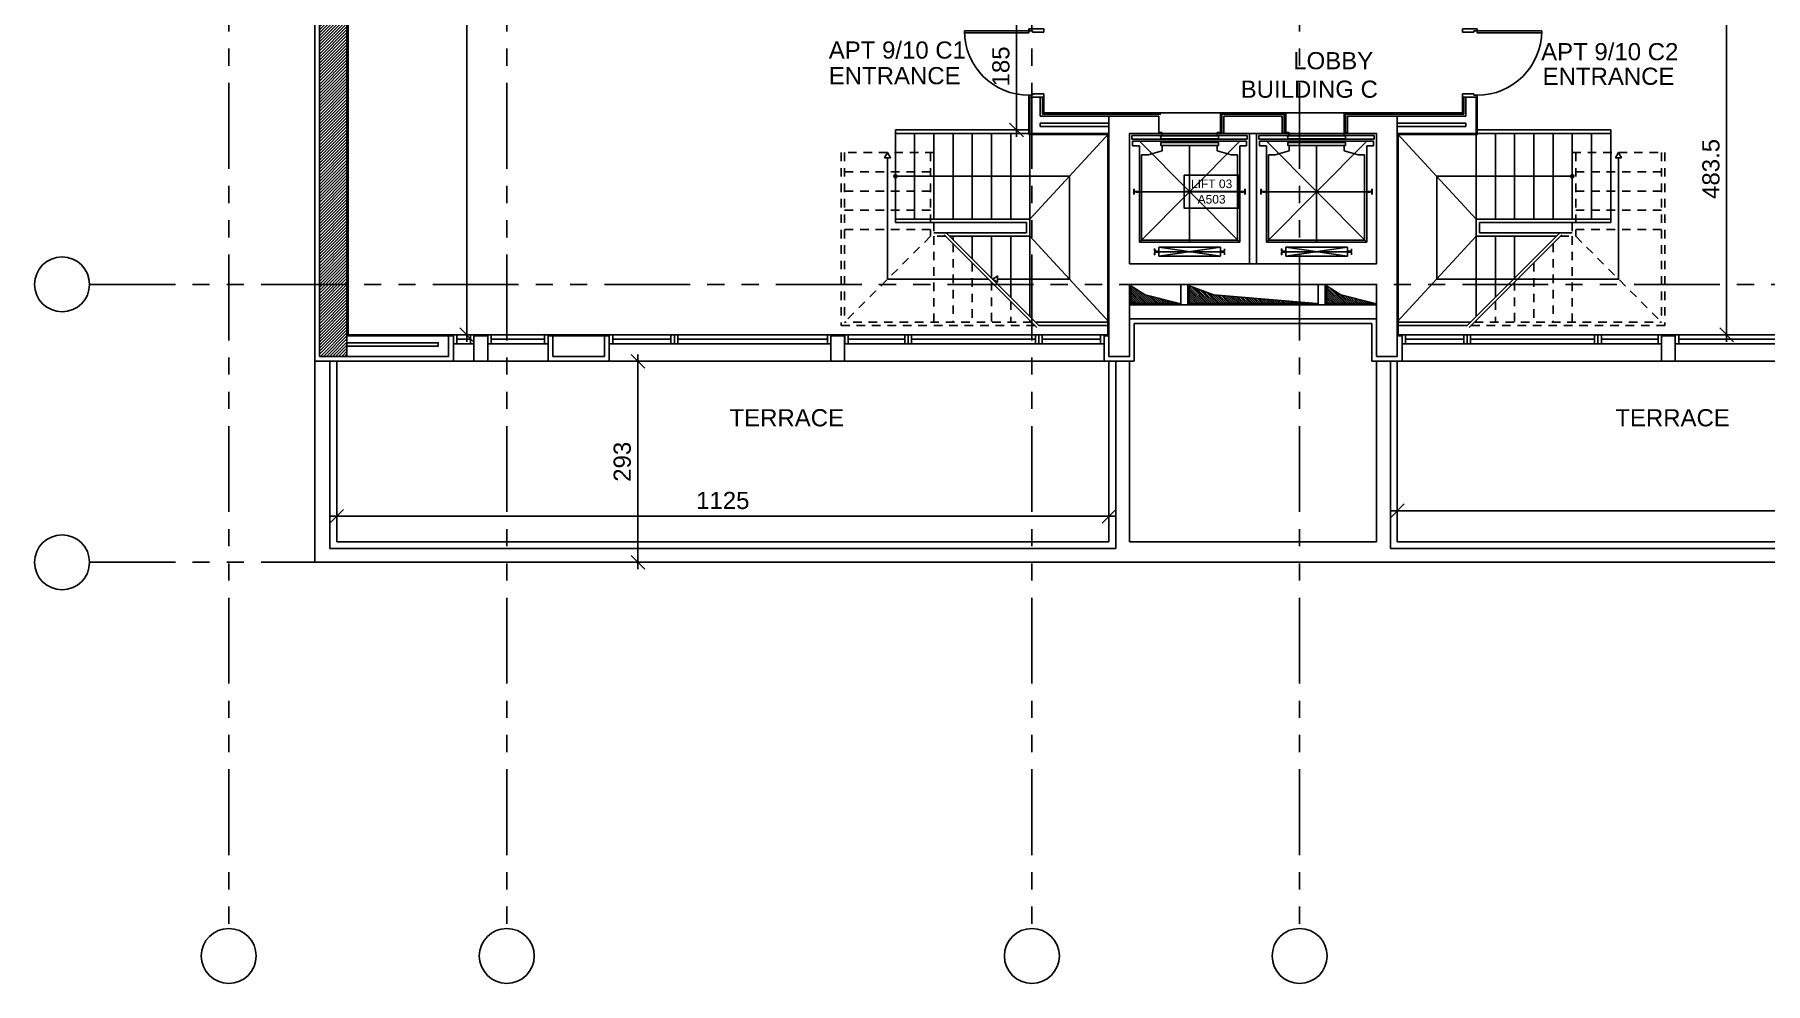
# Model space of a CAD drawing. Extents: x 453.8 to 514, y -2.6 to 70.8.
# Drawn here: x 459.67 to 484.88, y -2.63 to 11.19 of the extents above; entities that cross this region are included whole.
import ezdxf
from ezdxf.enums import TextEntityAlignment as Align

# ---------------------------------------------------------------- set-up
doc = ezdxf.new("R2010")
doc.units = 0
doc.header["$MEASUREMENT"] = 0
doc.header["$PDMODE"] = 35
doc.header["$PDSIZE"] = 0.3
doc.linetypes.add('AXIS_100$0$A-AXIS$0$PHANTOM', pattern=[2.5, 1.25, -0.25, 0.25, -0.25, 0.25, -0.25])
doc.linetypes.add('HIDDEN2', pattern=[0.1875, 0.125, -0.0625])
doc.layers.get('0').update_dxf_attribs({"linetype": 'CONTINUOUS'})
doc.layers.get('DEFPOINTS').update_dxf_attribs({"linetype": 'CONTINUOUS'})
for name, color, linetype in [('A-ALU', 9, 'CONTINUOUS'), ('A-ANNO-EVTRTAG', 7, 'CONTINUOUS'), ('A-asc', 15, 'CONTINUOUS'), ('A-BALUST', 1, 'CONTINUOUS'), ('a-dim', 3, 'CONTINUOUS'), ('A-DOORS', 1, 'CONTINUOUS'), ('A-FLOR-STRS-ARO', 1, 'CONTINUOUS'), ('A-HATCH-CONC', 8, 'CONTINUOUS'), ('A-NOMENCLATURE', 3, 'CONTINUOUS'), ('A-PLASTER', 8, 'CONTINUOUS'), ('A-PORTE', 1, 'CONTINUOUS'), ('A-proj-wood', 5, 'CONTINUOUS'), ('A-PROJ1H', 9, 'HIDDEN2'), ('A-PROJECTION', 9, 'CONTINUOUS'), ('a-revetement', 1, 'CONTINUOUS'), ('A-sect-marble', 1, 'CONTINUOUS'), ('a-shaft', 251, 'CONTINUOUS'), ('A-STAIR', 9, 'CONTINUOUS'), ('A-WALL', 4, 'CONTINUOUS'), ('AR-PROJ1', 15, 'CONTINUOUS'), ('AXIS_100$0$A-AXIS-100', 10, 'AXIS_100$0$A-AXIS$0$PHANTOM'), ('S-9-10TH$0$A-SHAFT 9-10TH', 8, 'CONTINUOUS'), ('S-9-10TH$0$A-STR 9-10TH', 2, 'CONTINUOUS')]:
    doc.layers.add(name, color=color, linetype=linetype)
doc.styles.add('A100-STEXT', font='ARIAL.TTF', dxfattribs={"height": 0.25})
doc.styles.add('BLOCK', font='ARIAL.TTF', dxfattribs={"width": 0.8, "height": 0.25})
doc.dimstyles.new('A100-DIM', dxfattribs={"dimtxt": 0.25, "dimasz": 0.2, "dimexe": 0.1, "dimexo": 0.3, "dimgap": 0.1, "dimtad": 1, "dimlfac": 100, "dimdsep": 46, "dimtxsty": 'A100-STEXT', "dimblk1": 'OBLIQUE', "dimblk2": 'OBLIQUE', "dimsah": 1, "dimcen": -0.05, "dimdle": 0.1, "dimclrd": 15, "dimclre": 15, "dimclrt": 256, "dimadec": 0, "dimazin": 0, "dimtfac": 0.28, "dimtix": 1, "dimtmove": 2, "dimatfit": 3, "dimldrblk": 'OBLIQUE', "dimfxl": 0, "dimtolj": 1, "dimarcsym": 0})
pattern_1 = [(45, (463.73762, -5e-11), (-0.022097087, 0.022097087), [])]
pattern_2 = [(315, (463.73762, -5e-11), (0.014142136, 0.014142136), [])]

# ---------------------------------------------------------------- blocks, each defined once
blk = doc.blocks.new('A-AXIS$0$block-elevator')
at = {"color": 0}
for p, q in [((1.571, 1.555), (-0.109, 1.555)), ((-0.109, 1.5), (-0.109, 1.555)), ((0.311, 1.548), (0.311, 1.507)), ((0.311, 1.548), (1.151, 1.548)), ((1.151, 1.548), (1.151, 1.507)), ((1.571, 1.5), (1.571, 1.555)), ((1.606, -0.315), (1.606, 1.585)), ((1.706, -0.315), (1.706, 1.585)), ((1.741, 1.555), (3.421, 1.555)), ((1.741, 1.5), (1.741, 1.555)), ((2.161, 1.548), (2.161, 1.507)), ((3.001, 1.548), (2.161, 1.548)), ((3.001, 1.548), (3.001, 1.507)), ((3.421, 1.5), (3.421, 1.555)), ((1.571, 1.5), (-0.109, 1.5)), ((1.561, 1.47), (-0.099, 1.47)), ((-0.099, 1.405), (-0.099, 1.47)), ((0, 1.405), (-0.099, 1.405)), ((1.462, 0), (0, 1.47)), ((0, 0), (1.462, 1.47)), ((0, 1.405), (0, 0)), ((0.031, 1.27), (0.031, 0.03)), ((0.126, 1.27), (0.031, 1.27)), ((0.331, 1.33), (0.126, 1.27)), ((0.311, 1.507), (1.151, 1.507)), ((0.311, 1.45), (1.151, 1.45)), ((0.311, 1.45), (0.311, 1.41)), ((0.311, 1.41), (1.151, 1.41)), ((0.331, 1.33), (0.331, 1.41)), ((0.731, 1.41), (0.731, 0)), ((1.131, 1.33), (1.131, 1.41)), ((1.131, 1.33), (1.336, 1.27)), ((1.151, 1.45), (1.151, 1.41)), ((1.431, 1.27), (1.336, 1.27)), ((1.431, 1.27), (1.431, 0.03)), ((1.462, 1.405), (1.462, 0)), ((1.561, 1.405), (1.462, 1.405)), ((1.561, 1.405), (1.561, 1.47)), ((1.741, 1.5), (3.421, 1.5)), ((1.751, 1.47), (3.411, 1.47)), ((1.751, 1.405), (1.751, 1.47)), ((1.751, 1.405), (1.85, 1.405)), ((3.312, 0), (1.85, 1.47)), ((1.85, 0), (3.312, 1.47)), ((1.85, 1.405), (1.85, 0)), ((1.881, 1.27), (1.976, 1.27)), ((1.881, 1.27), (1.881, 0.03)), ((2.181, 1.33), (1.976, 1.27)), ((3.001, 1.507), (2.161, 1.507)), ((3.001, 1.45), (2.161, 1.45)), ((2.161, 1.45), (2.161, 1.41)), ((3.001, 1.41), (2.161, 1.41)), ((2.181, 1.33), (2.181, 1.41)), ((2.581, 1.41), (2.581, 0)), ((2.981, 1.33), (2.981, 1.41)), ((2.981, 1.33), (3.186, 1.27)), ((3.001, 1.45), (3.001, 1.41)), ((3.186, 1.27), (3.281, 1.27)), ((3.281, 1.27), (3.281, 0.03)), ((3.312, 1.405), (3.312, 0)), ((3.312, 1.405), (3.411, 1.405)), ((3.411, 1.405), (3.411, 1.47)), ((-0.081, 0.773), (-0.081, 0.698)), ((-0.078, 0.773), (-0.081, 0.773)), ((-0.074, 0.742), (-0.076, 0.77)), ((1.536, 0.742), (1.538, 0.77)), ((1.54, 0.773), (1.543, 0.773)), ((1.543, 0.773), (1.543, 0.698)), ((1.769, 0.773), (1.769, 0.698)), ((1.772, 0.773), (1.769, 0.773)), ((1.776, 0.742), (1.774, 0.77)), ((3.386, 0.742), (3.388, 0.77)), ((3.39, 0.773), (3.393, 0.773)), ((3.393, 0.773), (3.393, 0.698)), ((-0.078, 0.698), (-0.081, 0.698)), ((-0.076, 0.7), (-0.074, 0.728)), ((-0.051, 0.738), (-0.07, 0.738)), ((-0.051, 0.732), (-0.07, 0.732)), ((-0.049, 0.74), (-0.049, 0.74)), ((-0.02, 0.74), (-0.049, 0.74)), ((-0.049, 0.731), (-0.049, 0.73)), ((-0.02, 0.73), (-0.049, 0.73)), ((-0.019, 0.739), (-0.02, 0.74)), ((-0.02, 0.73), (-0.019, 0.731)), ((-0.019, 0.739), (-0.019, 0.731)), ((1.481, 0.735), (-0.019, 0.735)), ((1.481, 0.739), (1.482, 0.74)), ((1.481, 0.739), (1.481, 0.731)), ((1.482, 0.73), (1.481, 0.731)), ((1.482, 0.74), (1.511, 0.74)), ((1.482, 0.73), (1.511, 0.73)), ((1.511, 0.74), (1.511, 0.74)), ((1.511, 0.731), (1.511, 0.73)), ((1.512, 0.738), (1.532, 0.738)), ((1.512, 0.732), (1.532, 0.732)), ((1.538, 0.7), (1.536, 0.728)), ((1.54, 0.698), (1.543, 0.698)), ((1.772, 0.698), (1.769, 0.698)), ((1.774, 0.7), (1.776, 0.728)), ((1.8, 0.738), (1.78, 0.738)), ((1.8, 0.732), (1.78, 0.732)), ((1.801, 0.74), (1.801, 0.74)), ((1.83, 0.74), (1.801, 0.74)), ((1.801, 0.731), (1.801, 0.73)), ((1.83, 0.73), (1.801, 0.73)), ((1.831, 0.739), (1.83, 0.74)), ((1.83, 0.73), (1.831, 0.731)), ((1.831, 0.739), (1.831, 0.731)), ((1.831, 0.735), (3.331, 0.735)), ((3.331, 0.739), (3.332, 0.74)), ((3.331, 0.739), (3.331, 0.731)), ((3.332, 0.73), (3.331, 0.731)), ((3.332, 0.74), (3.361, 0.74)), ((3.332, 0.73), (3.361, 0.73)), ((3.361, 0.74), (3.361, 0.74)), ((3.361, 0.731), (3.361, 0.73)), ((3.363, 0.738), (3.382, 0.738)), ((3.363, 0.732), (3.382, 0.732)), ((3.388, 0.7), (3.386, 0.728)), ((3.39, 0.698), (3.393, 0.698)), ((1.462, 0), (0, 0)), ((1.431, 0.03), (0.031, 0.03)), ((1.85, 0), (3.312, 0)), ((1.881, 0.03), (3.281, 0.03)), ((0.221, -0.129), (0.221, -0.096)), ((0.221, -0.096), (0.223, -0.096)), ((0.221, -0.183), (0.221, -0.151)), ((0.221, -0.183), (0.223, -0.183)), ((0.223, -0.129), (0.223, -0.096)), ((0.223, -0.183), (0.223, -0.151)), ((0.276, -0.132), (0.226, -0.132)), ((0.276, -0.134), (0.226, -0.134)), ((0.276, -0.146), (0.226, -0.146)), ((0.276, -0.148), (0.226, -0.148)), ((0.279, -0.143), (0.279, -0.137)), ((0.281, -0.075), (1.181, -0.205)), ((0.281, -0.205), (1.181, -0.075)), ((1.181, -0.075), (0.281, -0.075)), ((0.281, -0.075), (0.281, -0.205)), ((0.281, -0.137), (0.281, -0.143)), ((0.281, -0.14), (1.181, -0.14)), ((1.181, -0.205), (0.281, -0.205)), ((1.181, -0.075), (1.181, -0.205)), ((1.181, -0.137), (1.181, -0.143)), ((1.183, -0.143), (1.183, -0.137)), ((1.186, -0.132), (1.236, -0.132)), ((1.186, -0.134), (1.236, -0.134)), ((1.186, -0.146), (1.236, -0.146)), ((1.186, -0.148), (1.236, -0.148)), ((1.239, -0.129), (1.239, -0.096)), ((1.241, -0.096), (1.239, -0.096)), ((1.239, -0.183), (1.239, -0.151)), ((1.241, -0.183), (1.239, -0.183)), ((1.241, -0.129), (1.241, -0.096)), ((1.241, -0.183), (1.241, -0.151)), ((2.071, -0.129), (2.071, -0.096)), ((2.071, -0.096), (2.073, -0.096)), ((2.071, -0.183), (2.071, -0.151)), ((2.071, -0.183), (2.073, -0.183)), ((2.073, -0.129), (2.073, -0.096)), ((2.073, -0.183), (2.073, -0.151)), ((2.126, -0.132), (2.076, -0.132)), ((2.126, -0.134), (2.076, -0.134)), ((2.126, -0.146), (2.076, -0.146)), ((2.126, -0.148), (2.076, -0.148)), ((2.129, -0.143), (2.129, -0.137)), ((3.031, -0.205), (2.131, -0.075)), ((3.031, -0.075), (2.131, -0.205)), ((2.131, -0.075), (3.031, -0.075)), ((2.131, -0.075), (2.131, -0.205)), ((2.131, -0.137), (2.131, -0.143)), ((3.031, -0.14), (2.131, -0.14)), ((2.131, -0.205), (3.031, -0.205)), ((3.031, -0.075), (3.031, -0.205)), ((3.031, -0.137), (3.031, -0.143)), ((3.033, -0.143), (3.033, -0.137)), ((3.036, -0.132), (3.086, -0.132)), ((3.036, -0.134), (3.086, -0.134)), ((3.036, -0.146), (3.086, -0.146)), ((3.036, -0.148), (3.086, -0.148)), ((3.089, -0.129), (3.089, -0.096)), ((3.091, -0.096), (3.089, -0.096)), ((3.089, -0.183), (3.089, -0.151)), ((3.091, -0.183), (3.089, -0.183)), ((3.091, -0.129), (3.091, -0.096)), ((3.091, -0.183), (3.091, -0.151))]:
    blk.add_line(p, q, dxfattribs=at)
for points in [[(0.325, 1.548, 0.414214), (0.331, 1.553), (0.331, 1.592, 0.414214), (0.325, 1.597), (0.296, 1.597), (0.296, 1.594), (0.325, 1.594, -0.414214), (0.328, 1.592), (0.328, 1.553, -0.414214), (0.325, 1.55), (0.296, 1.55), (0.296, 1.548)], [(1.137, 1.55), (1.166, 1.55), (1.166, 1.548), (1.137, 1.548, -0.414214), (1.131, 1.553), (1.131, 1.592, -0.414214), (1.137, 1.597), (1.166, 1.597), (1.166, 1.594), (1.137, 1.594, 0.414214), (1.134, 1.592), (1.134, 1.553, 0.414214)], [(2.175, 1.55), (2.146, 1.55), (2.146, 1.548), (2.175, 1.548, 0.414214), (2.181, 1.553), (2.181, 1.592, 0.414214), (2.175, 1.597), (2.146, 1.597), (2.146, 1.594), (2.175, 1.594, -0.414214), (2.178, 1.592), (2.178, 1.553, -0.414214)], [(2.987, 1.548, -0.414214), (2.981, 1.553), (2.981, 1.592, -0.414214), (2.987, 1.597), (3.016, 1.597), (3.016, 1.594), (2.987, 1.594, 0.414214), (2.984, 1.592), (2.984, 1.553, 0.414214), (2.987, 1.55), (3.016, 1.55), (3.016, 1.548)]]:
    blk.add_lwpolyline(points, format="xyb", close=True, dxfattribs=at)
for centre, radius, start, end in [((-0.078, 0.77), 0.0025, 3.3178, 90), ((1.54, 0.77), 0.0025, 90, 176.6822), ((1.772, 0.77), 0.0025, 3.3178, 90), ((3.39, 0.77), 0.0025, 90, 176.6822), ((-0.078, 0.7), 0.0025, 270, 356.6822), ((-0.07, 0.742), 0.004, 183.3178, 270), ((-0.07, 0.728), 0.004, 90, 176.6822), ((-0.051, 0.74), 0.0015, 270, 0), ((-0.051, 0.731), 0.0015, 0, 90), ((1.512, 0.74), 0.0015, 180, 270), ((1.512, 0.731), 0.0015, 90, 180), ((1.532, 0.742), 0.004, 270, 356.6822), ((1.532, 0.728), 0.004, 3.3178, 90), ((1.54, 0.7), 0.0025, 183.3178, 270), ((1.772, 0.7), 0.0025, 270, 356.6822), ((1.78, 0.742), 0.004, 183.3178, 270), ((1.78, 0.728), 0.004, 90, 176.6822), ((1.8, 0.74), 0.0015, 270, 0), ((1.8, 0.731), 0.0015, 0, 90), ((3.363, 0.74), 0.0015, 180, 270), ((3.363, 0.731), 0.0015, 90, 180), ((3.382, 0.742), 0.004, 270, 356.6822), ((3.382, 0.728), 0.004, 3.3178, 90), ((3.39, 0.7), 0.0025, 183.3178, 270), ((0.226, -0.129), 0.005, 180, 270), ((0.226, -0.151), 0.005, 90, 180), ((0.226, -0.129), 0.003, 180, 270), ((0.226, -0.151), 0.003, 90, 180), ((0.276, -0.137), 0.005, 0, 90), ((0.276, -0.137), 0.003, 0, 90), ((0.276, -0.143), 0.005, 270, 0), ((0.276, -0.143), 0.003, 270, 0), ((1.186, -0.137), 0.005, 90, 180), ((1.186, -0.143), 0.005, 180, 270), ((1.186, -0.137), 0.003, 90, 180), ((1.186, -0.143), 0.003, 180, 270), ((1.236, -0.129), 0.005, 270, 0), ((1.236, -0.129), 0.003, 270, 0), ((1.236, -0.151), 0.005, 0, 90), ((1.236, -0.151), 0.003, 0, 90), ((2.076, -0.129), 0.005, 180, 270), ((2.076, -0.151), 0.005, 90, 180), ((2.076, -0.129), 0.003, 180, 270), ((2.076, -0.151), 0.003, 90, 180), ((2.126, -0.137), 0.005, 0, 90), ((2.126, -0.137), 0.003, 0, 90), ((2.126, -0.143), 0.005, 270, 0), ((2.126, -0.143), 0.003, 270, 0), ((3.036, -0.137), 0.005, 90, 180), ((3.036, -0.143), 0.005, 180, 270), ((3.036, -0.137), 0.003, 90, 180), ((3.036, -0.143), 0.003, 180, 270), ((3.086, -0.129), 0.005, 270, 0), ((3.086, -0.129), 0.003, 270, 0), ((3.086, -0.151), 0.005, 0, 90), ((3.086, -0.151), 0.003, 0, 90)]:
    blk.add_arc(centre, radius, start, end, dxfattribs=at)
blk = doc.blocks.new('EVTRTAG')
at = {"color": 7}
for points in [[(-0.008, 0.00482), (0.008, 0.00482), (0.008, 0), (-0.008, 0)], [(-0.008, 0), (0.008, 0), (0.008, -0.00482), (-0.008, -0.00482)]]:
    blk.add_lwpolyline(points, close=True, dxfattribs=at)
at = {"color": 7, "style": 'BLOCK'}
blk.add_attdef('EVTR', text='', height=0.0025, dxfattribs=at).set_placement((0, 0.00225), align=Align.MIDDLE)
blk.add_attdef('DWG', text='', height=0.0025, rotation=360, dxfattribs=at).set_placement((0, -0.00225), align=Align.MIDDLE)
blk = doc.blocks.new('P100E21.5D')
at = {"layer": 'A-PORTE'}
for p, q in [((0.03, 0.215), (0.03, 1.155)), ((0.06, 1.155), (0.06, 0.215)), ((0.03, 0.215), (0, 0.215)), ((0, 0.215), (0, 0)), ((0, 0), (0.05, 0)), ((0.06, 0.215), (0.02, 0.215)), ((0.03, 0.165), (0.03, 0.215)), ((0.05, 0.165), (0.03, 0.165)), ((0.05, 0), (0.05, 0.165)), ((0.95, 0), (0.95, 0.165)), ((0.95, 0.165), (0.97, 0.165)), ((1, 0), (0.95, 0)), ((0.97, 0.215), (1, 0.215)), ((0.97, 0.165), (0.97, 0.215)), ((1, 0.215), (1, 0))]:
    blk.add_line(p, q, dxfattribs=at)
blk.add_arc((0.03, 0.215), 0.94, 0, 90, dxfattribs=at)
blk = doc.blocks.new('A$C5D3262F0')
at = {"layer": 'A-ALU'}
for p, q in [((2.328, 6.815), (2.028, 6.815)), ((2.528, 6.815), (3.408, 6.815)), ((7.528, 6.815), (4.298, 6.815)), ((5.198, 6.815), (5.198, 6.685)), ((5.248, 6.815), (5.248, 6.685)), ((5.298, 6.815), (5.298, 6.685)), ((11.508, 6.815), (7.728, 6.815)), ((8.603, 6.815), (8.603, 6.685)), ((8.653, 6.815), (8.653, 6.685)), ((8.703, 6.815), (8.703, 6.685)), ((10.508, 6.815), (10.508, 6.685)), ((10.558, 6.815), (10.558, 6.685)), ((10.608, 6.815), (10.608, 6.685)), ((15.848, 6.815), (15.848, 6.685)), ((15.848, 6.815), (19.628, 6.815)), ((15.898, 6.815), (15.898, 6.685)), ((16.748, 6.815), (16.748, 6.685)), ((16.798, 6.815), (16.798, 6.685)), ((16.848, 6.815), (16.848, 6.685)), ((18.653, 6.815), (18.653, 6.685)), ((18.703, 6.815), (18.703, 6.685)), ((18.753, 6.815), (18.753, 6.685)), ((19.828, 6.815), (23.058, 6.815)), ((2.328, 6.685), (2.028, 6.685)), ((2.078, 6.75), (2.278, 6.75)), ((2.528, 6.685), (3.408, 6.685)), ((2.579, 6.75), (3.358, 6.75)), ((7.528, 6.685), (4.298, 6.685)), ((5.198, 6.75), (4.349, 6.75)), ((7.478, 6.75), (5.298, 6.75)), ((11.508, 6.685), (7.728, 6.685)), ((8.603, 6.75), (7.779, 6.75)), ((10.508, 6.75), (8.703, 6.75)), ((11.458, 6.75), (10.608, 6.75)), ((15.848, 6.685), (19.628, 6.685)), ((15.899, 6.75), (16.748, 6.75)), ((16.848, 6.75), (18.653, 6.75)), ((18.753, 6.75), (19.578, 6.75)), ((19.828, 6.685), (23.058, 6.685)), ((19.879, 6.75), (22.058, 6.75))]:
    blk.add_line(p, q, dxfattribs=at)
for points in [[(2.078, 6.685), (2.028, 6.685), (2.028, 6.815), (2.078, 6.815)], [(2.328, 6.685), (2.278, 6.685), (2.278, 6.815), (2.328, 6.815)], [(2.579, 6.685), (2.529, 6.685), (2.529, 6.815), (2.579, 6.815)], [(3.408, 6.685), (3.358, 6.685), (3.358, 6.815), (3.408, 6.815)], [(4.349, 6.685), (4.299, 6.685), (4.299, 6.815), (4.349, 6.815)], [(7.528, 6.685), (7.478, 6.685), (7.478, 6.815), (7.528, 6.815)], [(7.779, 6.685), (7.729, 6.685), (7.729, 6.815), (7.779, 6.815)], [(11.508, 6.685), (11.458, 6.685), (11.458, 6.815), (11.508, 6.815)], [(19.628, 6.685), (19.578, 6.685), (19.578, 6.815), (19.628, 6.815)], [(19.879, 6.685), (19.829, 6.685), (19.829, 6.815), (19.879, 6.815)]]:
    blk.add_lwpolyline(points, close=True, dxfattribs=at)
blk = doc.blocks.new('_OBLIQUE')
at = {"color": 0, "linetype": 'ByBlock'}
blk.add_line((-0.5, -0.5), (0.5, 0.5), dxfattribs=at)
blk = doc.blocks.new('*D42')
at = {"layer": 'a-dim', "color": 15, "lineweight": -2}
for p, q in [((465.96, 6.715), (465.96, 18.5)), ((466.066, 18.4), (466.06, 18.4)), ((466.066, 6.815), (466.06, 6.815))]:
    blk.add_line(p, q, dxfattribs=at)
at = {"layer": 'DEFPOINTS', "color": 0}
for p in [(465.766, 18.4), (465.96, 18.4), (465.766, 6.815)]:
    blk.add_point(p, dxfattribs=at)
at = {"layer": 'a-dim', "color": 15, "lineweight": -2, "xscale": 0.2, "yscale": 0.2, "zscale": 0.2}
for p, rotation in [((465.96, 18.4), 90), ((465.96, 6.815), 270)]:
    blk.add_blockref('_OBLIQUE', p, dxfattribs=dict(at, rotation=rotation))
at = {"layer": 'a-dim', "insert": (465.732, 12.607), "char_height": 0.25, "attachment_point": 5, "rotation": 90, "style": 'A100-STEXT'}
blk.add_mtext('\\A1;1158.5', dxfattribs=at)
blk = doc.blocks.new('*D53')
at = {"layer": 'a-dim', "color": 15, "lineweight": -2}
for p, q in [((483.566, 11.65), (484.415, 11.65)), ((484.315, 11.75), (484.315, 6.715)), ((483.566, 6.815), (484.415, 6.815))]:
    blk.add_line(p, q, dxfattribs=at)
at = {"layer": 'DEFPOINTS', "color": 0}
for p in [(483.266, 11.65), (483.266, 6.815), (484.315, 6.815)]:
    blk.add_point(p, dxfattribs=at)
at = {"layer": 'a-dim', "color": 15, "lineweight": -2, "xscale": 0.2, "yscale": 0.2, "zscale": 0.2}
for p, rotation in [((484.315, 11.65), 90), ((484.315, 6.815), 270)]:
    blk.add_blockref('_OBLIQUE', p, dxfattribs=dict(at, rotation=rotation))
at = {"layer": 'a-dim', "insert": (484.087, 9.232), "char_height": 0.25, "attachment_point": 5, "rotation": 90, "style": 'A100-STEXT'}
blk.add_mtext('\\A1;483.5', dxfattribs=at)
blk = doc.blocks.new('*D59')
at = {"layer": 'a-dim', "color": 15, "lineweight": -2}
for p, q in [((473.616, 11.65), (474.07, 11.65)), ((473.97, 11.75), (473.97, 9.7)), ((473.616, 9.8), (474.07, 9.8))]:
    blk.add_line(p, q, dxfattribs=at)
at = {"layer": 'DEFPOINTS', "color": 0}
for p in [(473.316, 11.65), (473.316, 9.8), (473.97, 9.8)]:
    blk.add_point(p, dxfattribs=at)
at = {"layer": 'a-dim', "color": 15, "lineweight": -2, "xscale": 0.2, "yscale": 0.2, "zscale": 0.2}
for p, rotation in [((473.97, 11.65), 90), ((473.97, 9.8), 270)]:
    blk.add_blockref('_OBLIQUE', p, dxfattribs=dict(at, rotation=rotation))
at = {"layer": 'a-dim', "insert": (473.743, 10.725), "char_height": 0.25, "attachment_point": 5, "rotation": 90, "style": 'A100-STEXT'}
blk.add_mtext('\\A1;185', dxfattribs=at)
blk = doc.blocks.new('*D65')
at = {"layer": 'a-dim', "color": 15, "lineweight": -2}
for p, q in [((468.336, 6.43), (468.555, 6.43)), ((468.455, 6.53), (468.455, 3.4)), ((468.336, 3.5), (468.555, 3.5))]:
    blk.add_line(p, q, dxfattribs=at)
at = {"layer": 'DEFPOINTS', "color": 0}
for p in [(468.036, 6.43), (468.036, 3.5), (468.455, 3.5)]:
    blk.add_point(p, dxfattribs=at)
at = {"layer": 'a-dim', "color": 15, "lineweight": -2, "xscale": 0.2, "yscale": 0.2, "zscale": 0.2}
for p, rotation in [((468.455, 6.43), 90), ((468.455, 3.5), 270)]:
    blk.add_blockref('_OBLIQUE', p, dxfattribs=dict(at, rotation=rotation))
at = {"layer": 'a-dim', "insert": (468.227, 4.965), "char_height": 0.25, "attachment_point": 5, "rotation": 90, "style": 'A100-STEXT'}
blk.add_mtext('\\A1;293', dxfattribs=at)
blk = doc.blocks.new('*D66')
at = {"layer": 'a-dim', "color": 15, "lineweight": -2}
for p, q in [((463.966, 4.172), (475.416, 4.172)), ((464.066, 4.1), (464.066, 4.272)), ((475.316, 4.1), (475.316, 4.272))]:
    blk.add_line(p, q, dxfattribs=at)
at = {"layer": 'DEFPOINTS', "color": 0}
for p in [(475.316, 4.172), (464.066, 3.8), (475.316, 3.8)]:
    blk.add_point(p, dxfattribs=at)
at = {"layer": 'a-dim', "color": 15, "lineweight": -2, "xscale": 0.2, "yscale": 0.2, "zscale": 0.2, "rotation": 180}
blk.add_blockref('_OBLIQUE', (464.066, 4.172), dxfattribs=at)
at = {"layer": 'a-dim', "color": 15, "lineweight": -2, "xscale": 0.2, "yscale": 0.2, "zscale": 0.2}
blk.add_blockref('_OBLIQUE', (475.316, 4.172), dxfattribs=at)
at = {"layer": 'a-dim', "insert": (469.691, 4.4), "char_height": 0.25, "attachment_point": 5, "style": 'A100-STEXT'}
blk.add_mtext('\\A1;1125', dxfattribs=at)
blk = doc.blocks.new('*D67')
at = {"layer": 'a-dim', "color": 15, "lineweight": -2}
for p, q in [((479.516, 4.1), (479.516, 4.35)), ((506.396, 4.1), (506.396, 4.35)), ((479.416, 4.25), (506.496, 4.25))]:
    blk.add_line(p, q, dxfattribs=at)
at = {"layer": 'DEFPOINTS', "color": 0}
for p in [(506.396, 4.25), (479.516, 3.8), (506.396, 3.8)]:
    blk.add_point(p, dxfattribs=at)
at = {"layer": 'a-dim', "color": 15, "lineweight": -2, "xscale": 0.2, "yscale": 0.2, "zscale": 0.2, "rotation": 180}
blk.add_blockref('_OBLIQUE', (479.516, 4.25), dxfattribs=at)
at = {"layer": 'a-dim', "color": 15, "lineweight": -2, "xscale": 0.2, "yscale": 0.2, "zscale": 0.2}
blk.add_blockref('_OBLIQUE', (506.396, 4.25), dxfattribs=at)
at = {"layer": 'a-dim', "insert": (492.956, 4.478), "char_height": 0.25, "attachment_point": 5, "style": 'A100-STEXT'}
blk.add_mtext('\\A1;2688', dxfattribs=at)

msp = doc.modelspace()

# ---------------------------------------------------------------- hatches: boundary and pattern name
at = {"layer": 'A-HATCH-CONC'}
h = msp.add_hatch(dxfattribs=at)
h.set_pattern_fill('ANSI31', color=256, scale=0.25, style=0)
h.set_pattern_definition(pattern_1)
h.paths.add_polyline_path([(464.21599, 18.6), (463.81599, 18.6), (463.81599, 6.5), (464.21599, 6.5)])
h = msp.add_hatch(dxfattribs=at)
h.set_pattern_fill('ANSI31', color=256, scale=0.25, style=0)
h.set_pattern_definition(pattern_1)
h.paths.add_polyline_path([(464.21599, 18.6), (463.81599, 18.6), (463.81599, 6.5), (464.21599, 6.5)])
at = {"layer": 'a-shaft'}
h = msp.add_hatch(dxfattribs=at)
h.set_pattern_fill('_USER', color=256, scale=0.02, angle=315, style=0, pattern_type=0)
h.set_pattern_definition(pattern_2)
h.paths.add_polyline_path([(476.34599, 7.27), (475.84617, 7.39564), (475.63599, 7.53), (475.63599, 7.27)])
h = msp.add_hatch(dxfattribs=at)
h.set_pattern_fill('_USER', color=256, scale=0.02, angle=315, style=0, pattern_type=0)
h.set_pattern_definition([(315, (465.75762, -4e-11), (0.014142136, 0.014142136), [])])
h.paths.add_polyline_path([(478.34599, 7.27), (476.83871, 7.39564), (476.48599, 7.53), (476.48599, 7.27)])
h = msp.add_hatch(dxfattribs=at)
h.set_pattern_fill('_USER', color=256, scale=0.02, angle=315, style=0, pattern_type=0)
h.set_pattern_definition(pattern_2)
h.paths.add_polyline_path([(478.48599, 7.53), (478.48599, 7.27), (479.19599, 7.27), (478.69617, 7.39564)])

# ---------------------------------------------------------------- linework, layer by layer
at = {"layer": 'A-ALU'}
for p, q in [((466.06599, 6.43), (465.76599, 6.43)), ((466.26599, 6.43), (467.14599, 6.43)), ((468.03599, 6.43), (471.26599, 6.43)), ((471.46599, 6.43), (475.24599, 6.43)), ((483.36599, 6.43), (479.58599, 6.43)), ((486.79599, 6.43), (483.56599, 6.43))]:
    msp.add_line(p, q, dxfattribs=at)
at = {"layer": 'A-BALUST'}
for p, q in [((463.96599, 3.7), (463.96599, 6.43)), ((464.06599, 3.8), (464.06599, 6.43)), ((475.31599, 6.43), (475.31599, 3.8)), ((475.41599, 6.43), (475.41599, 3.7)), ((479.41599, 6.43), (479.41599, 3.7)), ((479.51599, 6.43), (479.51599, 3.8)), ((464.06599, 3.8), (475.31599, 3.8)), ((479.51599, 3.8), (506.39599, 3.8)), ((463.96599, 3.7), (475.41599, 3.7)), ((479.41599, 3.7), (506.49599, 3.7))]:
    msp.add_line(p, q, dxfattribs=at)
at = {"layer": 'A-FLOR-STRS-ARO'}
for points in [[(472.09226, 9.47), (472.04896, 9.395), (472.13556, 9.395)], [(482.73972, 9.47), (482.78302, 9.395), (482.69642, 9.395)], [(473.61974, 7.62627), (473.69474, 7.58297), (473.69474, 7.66957)]]:
    msp.add_lwpolyline(points, close=True, dxfattribs=at)
for points in [[(473.56318, 7.62627), (472.09226, 7.62627), (472.09226, 9.395)], [(482.06599, 9.125), (480.09099, 9.125), (480.09099, 7.62627), (482.73972, 7.62627), (482.73972, 9.395)], [(472.20599, 9.125), (474.74099, 9.125), (474.74099, 7.62627), (473.69474, 7.62627)]]:
    msp.add_lwpolyline(points, dxfattribs=at)
for centre in [(472.20599, 9.125), (482.06599, 9.125)]:
    msp.add_circle(centre, 0.025, dxfattribs=at)
at = {"layer": 'A-PLASTER'}
for points in [[(464.28599, 18.415), (464.28599, 18.4), (464.23099, 18.4), (464.23099, 13.465), (464.68099, 13.465), (464.68099, 13.285), (464.23099, 13.285), (464.23099, 12.665), (464.68099, 12.665), (464.68099, 11.635), (464.23099, 11.635), (464.23099, 6.815), (465.76629, 6.815)], [(475.24599, 6.815), (475.30099, 6.815), (475.30099, 9.735), (474.15099, 9.735), (474.15099, 10.275)], [(479.58599, 6.815), (479.53099, 6.815), (479.53099, 9.735), (480.68099, 9.735), (480.68099, 10.275)], [(466.06599, 6.8), (466.06599, 6.815), (466.26599, 6.815), (466.26599, 6.8)], [(467.14599, 6.815), (468.03599, 6.815)], [(471.26599, 6.8), (471.26599, 6.815), (471.46599, 6.815), (471.46599, 6.8)], [(483.36599, 6.8), (483.36599, 6.815), (483.56599, 6.815), (483.56599, 6.8)]]:
    msp.add_lwpolyline(points, dxfattribs=at)
at = {"layer": 'A-proj-wood'}
for points in [[(474.36599, 10.275), (474.36599, 10.05), (475.26599, 10.05), (475.26599, 10.03), (474.34599, 10.03), (474.34599, 10.275)], [(480.48599, 10.275), (480.48599, 10.03), (479.56599, 10.03), (479.56599, 10.05), (480.46599, 10.05), (480.46599, 10.275)]]:
    msp.add_lwpolyline(points, dxfattribs=at)
at = {"layer": 'A-PROJ1H'}
for p, q in [((472.76599, 9.47), (471.41599, 9.47)), ((471.41599, 9.47), (471.41599, 6.95)), ((471.46599, 9.47), (471.46599, 7)), ((472.71599, 9.47), (472.71599, 8.25)), ((482.06599, 9.47), (483.41599, 9.47)), ((482.11599, 9.47), (482.11599, 8.25)), ((483.36599, 9.47), (483.36599, 7)), ((483.41599, 9.47), (483.41599, 6.95)), ((472.71599, 9.19), (471.46599, 9.19)), ((482.11599, 9.19), (483.36599, 9.19)), ((472.71599, 8.91), (471.46599, 8.91)), ((482.11599, 8.91), (483.36599, 8.91)), ((472.71599, 8.63), (471.46599, 8.63)), ((482.11599, 8.63), (483.36599, 8.63)), ((472.71599, 8.35), (471.46599, 8.35)), ((472.76599, 8.45), (472.76599, 8.3)), ((482.06599, 8.45), (482.06599, 8.3)), ((482.11599, 8.35), (483.36599, 8.35)), ((472.71599, 8.25), (471.46599, 7)), ((472.93945, 8.25), (472.71599, 8.25)), ((472.76599, 8.25), (472.76599, 7)), ((473.04599, 8.14346), (473.04599, 7)), ((481.78599, 8.14346), (481.78599, 7)), ((481.89253, 8.25), (482.11599, 8.25)), ((482.06599, 8.25), (482.06599, 7)), ((482.11599, 8.25), (483.36599, 7)), ((473.32599, 7.86346), (473.32599, 7)), ((481.50599, 7.86346), (481.50599, 7)), ((473.60599, 7.58346), (473.60599, 7)), ((481.22599, 7.58346), (481.22599, 7)), ((473.88599, 7.30346), (473.88599, 7)), ((480.94599, 7.30346), (480.94599, 7)), ((474.23945, 6.95), (471.41599, 6.95)), ((474.18945, 7), (471.46599, 7)), ((480.59253, 6.95), (483.41599, 6.95)), ((480.64253, 7), (483.36599, 7))]:
    msp.add_line(p, q, dxfattribs=at)
at = {"layer": 'A-PROJECTION'}
for p, q in [((476.09099, 10.05), (476.94099, 10.05)), ((477.89099, 10.05), (478.74099, 10.05)), ((476.04099, 9.75), (476.99099, 9.75)), ((477.84099, 9.75), (478.79099, 9.75)), ((463.74599, 3.5), (463.74599, 6.43)), ((475.61599, 6.43), (475.61599, 3.8)), ((479.21599, 6.43), (479.21599, 3.8)), ((475.61599, 3.8), (479.21599, 3.8)), ((463.74599, 3.5), (506.69599, 3.5))]:
    msp.add_line(p, q, dxfattribs=at)
at = {"layer": 'a-revetement'}
for p, q in [((463.74599, 6.43), (463.74599, 18.67)), ((475.68599, 6.43), (475.68599, 6.98)), ((475.68599, 6.98), (479.14599, 6.98)), ((479.14599, 6.98), (479.14599, 6.43)), ((465.69599, 6.8), (465.76599, 6.8)), ((465.76599, 6.8), (465.76599, 6.43)), ((467.21599, 6.8), (467.14599, 6.8)), ((467.14599, 6.8), (467.14599, 6.43)), ((467.96599, 6.8), (468.03599, 6.8)), ((468.03599, 6.8), (468.03599, 6.43)), ((475.24599, 6.43), (475.24599, 6.8)), ((475.31599, 6.8), (475.24599, 6.8)), ((479.58599, 6.8), (479.51599, 6.8)), ((479.58599, 6.43), (479.58599, 6.8)), ((465.76599, 6.43), (463.74599, 6.43)), ((468.03599, 6.43), (467.14599, 6.43)), ((475.24599, 6.43), (475.68599, 6.43)), ((479.14599, 6.43), (479.58599, 6.43))]:
    msp.add_line(p, q, dxfattribs=at)
for points in [[(466.26599, 6.8), (466.06599, 6.8), (466.06599, 6.43), (466.26599, 6.43)], [(471.46599, 6.8), (471.26599, 6.8), (471.26599, 6.43), (471.46599, 6.43)], [(483.36599, 6.8), (483.56599, 6.8), (483.56599, 6.43), (483.36599, 6.43)]]:
    msp.add_lwpolyline(points, close=True, dxfattribs=at)
at = {"layer": 'A-sect-marble'}
for points in [[(476.09099, 10.05), (475.26599, 10.05)], [(476.07099, 10.03), (475.26599, 10.03)], [(477.89099, 10.05), (476.94099, 10.05)], [(477.87099, 10.03), (476.96099, 10.03)], [(479.56599, 10.05), (478.74099, 10.05)], [(479.56599, 10.03), (478.76099, 10.03)]]:
    msp.add_lwpolyline(points, dxfattribs=at)
for points in [[(476.94099, 10.05), (476.96099, 10.05), (476.96099, 9.75), (476.94099, 9.75)], [(477.89099, 10.05), (477.87099, 10.05), (477.87099, 9.75), (477.89099, 9.75)], [(478.74099, 10.05), (478.76099, 10.05), (478.76099, 9.75), (478.74099, 9.75)]]:
    msp.add_lwpolyline(points, close=True, dxfattribs=at)
at = {"layer": 'a-shaft'}
for points in [[(475.63599, 7.53), (475.63599, 7.27), (476.34599, 7.27), (475.84617, 7.39564)], [(476.48599, 7.53), (476.48599, 7.27), (478.34599, 7.27), (476.83871, 7.39564)], [(478.48599, 7.53), (478.48599, 7.27), (479.19599, 7.27), (478.69617, 7.39564)]]:
    msp.add_lwpolyline(points, close=True, dxfattribs=at)
at = {"layer": 'A-STAIR'}
for p, q in [((474.16599, 9.8), (472.20599, 9.8)), ((472.20599, 9.8), (472.20599, 8.45)), ((474.16599, 9.75), (472.20599, 9.75)), ((472.48599, 9.75), (472.48599, 8.5)), ((472.76599, 9.75), (472.76599, 8.5)), ((473.04599, 9.75), (473.04599, 8.5)), ((473.32599, 9.75), (473.32599, 8.5)), ((473.60599, 9.75), (473.60599, 8.5)), ((473.88599, 9.75), (473.88599, 8.5)), ((474.16599, 9.75), (474.16599, 7.08003)), ((474.16599, 8.5), (475.31599, 9.75)), ((480.66599, 8.5), (479.51599, 9.75)), ((480.66599, 9.8), (482.62599, 9.8)), ((480.66599, 9.75), (480.66599, 7.08003)), ((480.66599, 9.75), (482.62599, 9.75)), ((480.94599, 9.75), (480.94599, 8.5)), ((481.22599, 9.75), (481.22599, 8.5)), ((481.50599, 9.75), (481.50599, 8.5)), ((481.78599, 9.75), (481.78599, 8.5)), ((482.06599, 9.75), (482.06599, 8.5)), ((482.34599, 9.75), (482.34599, 8.5)), ((482.62599, 9.8), (482.62599, 8.45)), ((474.16599, 8.5), (472.20599, 8.5)), ((474.11599, 8.45), (472.20599, 8.45)), ((474.11599, 8.45), (474.11599, 8.3)), ((480.66599, 8.5), (482.62599, 8.5)), ((480.71599, 8.45), (482.62599, 8.45)), ((480.71599, 8.45), (480.71599, 8.3)), ((474.11599, 8.3), (472.76599, 8.3)), ((474.16599, 8.25), (472.99601, 8.25)), ((473.04599, 8.25), (473.04599, 8.20003)), ((473.32599, 8.25), (473.32599, 7.92003)), ((473.60599, 8.25), (473.60599, 7.64003)), ((473.88599, 8.25), (473.88599, 7.36003)), ((474.16599, 8.25), (475.31599, 7.00254)), ((480.66599, 8.25), (479.51599, 7.00254)), ((480.66599, 8.25), (481.83596, 8.25)), ((480.71599, 8.3), (482.06599, 8.3)), ((480.94599, 8.25), (480.94599, 7.36003)), ((481.22599, 8.25), (481.22599, 7.62627)), ((474.16599, 7.02346), (474.16599, 7)), ((475.31599, 7), (474.24601, 7)), ((475.31599, 6.95), (474.29601, 6.95)), ((479.51599, 7), (480.58596, 7)), ((479.51599, 6.95), (480.53596, 6.95)), ((480.66599, 7.02346), (480.66599, 7))]:
    msp.add_line(p, q, dxfattribs=at)
at = {"layer": 'A-WALL'}
for p, q in [((474.31599, 10.275), (474.16599, 10.275)), ((474.16599, 10.275), (474.16599, 9.75)), ((474.31599, 10.275), (474.31599, 10)), ((480.51599, 10.275), (480.66599, 10.275)), ((480.51599, 10.275), (480.51599, 10)), ((480.66599, 10.275), (480.66599, 9.75)), ((475.31599, 10), (474.31599, 10)), ((475.31599, 9.9), (474.31599, 9.9)), ((474.31599, 9.9), (474.31599, 9.85)), ((475.31599, 9.85), (474.31599, 9.85)), ((479.51599, 10), (480.51599, 10)), ((479.51599, 9.9), (480.51599, 9.9)), ((479.51599, 9.85), (480.51599, 9.85)), ((480.51599, 9.9), (480.51599, 9.85)), ((475.31599, 9.75), (474.16599, 9.75)), ((479.51599, 9.75), (480.66599, 9.75)), ((479.21599, 7.25), (475.61599, 7.25)), ((475.61599, 7.05), (479.21599, 7.05))]:
    msp.add_line(p, q, dxfattribs=at)
for points in [[(464.21599, 6.8), (465.69599, 6.8), (465.69599, 6.5), (464.21599, 6.5)], [(464.21599, 6.7), (465.54599, 6.7), (465.54599, 6.65), (464.21599, 6.65)]]:
    msp.add_lwpolyline(points, dxfattribs=at)
at = {"layer": 'AR-PROJ1'}
for p, q in [((472.91773, 8.27172), (474.26773, 6.92172)), ((472.94601, 8.3), (474.29601, 6.95)), ((481.88596, 8.3), (480.53596, 6.95)), ((481.91425, 8.27172), (480.56425, 6.92172))]:
    msp.add_line(p, q, dxfattribs=at)
at = {"layer": 'AXIS_100$0$A-AXIS-100'}
for p, q in [((462.49381, 32.98435), (462.49381, -1.8346)), ((466.54381, 32.98435), (466.54381, -1.8346)), ((474.19381, 32.98435), (474.19381, -1.8346)), ((478.09381, 32.98435), (478.09381, -1.8346)), ((460.46544, 7.55), (486.79381, 7.55)), ((460.46544, 3.5), (507.67478, 3.5))]:
    msp.add_line(p, q, dxfattribs=at)
at = {"layer": 'AXIS_100$0$A-AXIS-100', "linetype": 'Continuous'}
for centre in [(460.06544, 7.55), (460.06544, 3.5), (462.49381, -2.2346), (466.54381, -2.2346), (474.19381, -2.2346), (478.09381, -2.2346)]:
    msp.add_circle(centre, 0.4, dxfattribs=at)
at = {"layer": 'S-9-10TH$0$A-SHAFT 9-10TH'}
for points in [[(479.21599, 7.85), (475.61599, 7.85), (475.61599, 9.75), (479.21599, 9.75)], [(476.36599, 7.25), (475.61599, 7.25), (475.61599, 7.55), (476.36599, 7.55)], [(476.46599, 7.25), (478.36599, 7.25), (478.36599, 7.55), (476.46599, 7.55)], [(478.46599, 7.25), (479.21599, 7.25), (479.21599, 7.55), (478.46599, 7.55)]]:
    msp.add_lwpolyline(points, close=True, dxfattribs=at)
at = {"layer": 'S-9-10TH$0$A-STR 9-10TH'}
for points in [[(463.81599, 18.6), (463.81599, 6.5), (464.21599, 6.5), (464.21599, 18.6)], [(476.04099, 10), (476.04099, 9.75), (475.61599, 9.75), (475.61599, 7.85), (479.21599, 7.85), (479.21599, 9.75), (478.79099, 9.75), (478.79099, 10), (479.51599, 10), (479.51599, 6.5), (479.21599, 6.5), (479.21599, 7.55), (475.61599, 7.55), (475.61599, 6.5), (475.31599, 6.5), (475.31599, 10)], [(476.99099, 9.75), (476.99099, 10), (477.84099, 10), (477.84099, 9.75)], [(467.21599, 6.5), (467.96599, 6.5), (467.96599, 6.8), (467.21599, 6.8)]]:
    msp.add_lwpolyline(points, close=True, dxfattribs=at)

# ---------------------------------------------------------------- block references
at = {"layer": 'A-ALU'}
msp.add_blockref('A$C5D3262F0', (463.73762, 0), dxfattribs=at)
at = {"layer": 'A-ANNO-EVTRTAG', "xscale": 50, "yscale": 50, "zscale": 50}
msp.add_blockref('EVTRTAG', (476.81191, 8.90225), dxfattribs=at).add_auto_attribs({'EVTR': 'LIFT 03', 'DWG': 'A503'})
at = {"layer": 'A-asc'}
msp.add_blockref('A-AXIS$0$block-elevator', (475.75999, 8.165), dxfattribs=at)
at = {"layer": 'A-DOORS', "xscale": -1, "rotation": 90}
msp.add_blockref('P100E21.5D', (474.36599, 11.275), dxfattribs=at)
at = {"layer": 'A-DOORS', "rotation": 270}
msp.add_blockref('P100E21.5D', (480.46599, 11.275), dxfattribs=at)

# ---------------------------------------------------------------- texts
at = {"layer": 'A-NOMENCLATURE', "style": 'A100-STEXT'}
for s, p in [('APT 9/10 C1', (472.23423, 10.9689)), ('LOBBY', (478.58358, 10.80905)), ('APT 9/10 C2', (482.61203, 10.94493)), ('ENTRANCE', (472.19482, 10.59071)), ('ENTRANCE', (482.59461, 10.58202)), ('BUILDING C', (478.23511, 10.39389)), ('TERRACE', (470.62283, 5.60658)), ('TERRACE', (483.52739, 5.60658))]:
    msp.add_text(s, height=0.25, dxfattribs=at).set_placement(p, align=Align.MIDDLE)

# ---------------------------------------------------------------- dimensions: what is measured, and where the dimension line sits
at = {"layer": 'a-dim'}
for p1, p2, distance, picture, middle in [((465.76569, 6.815), (465.76569, 18.4), -0.19393, '*D42', (465.73198, 12.6075)), ((473.31599, 11.65), (473.31599, 9.8), 0.65416, '*D59', (473.7425, 10.725)), ((483.26599, 11.65), (483.26599, 6.815), 1.04905, '*D53', (484.08731, 9.2325)), ((468.03599, 6.43), (468.03599, 3.5), 0.41853, '*D65', (468.22679, 4.965)), ((464.06599, 3.8), (475.31599, 3.8), 0.37225, '*D66', (469.69099, 4.3999)), ((479.51599, 3.8), (506.39599, 3.8), 0.45002, '*D67', (492.95599, 4.47766))]:
    dim = msp.add_aligned_dim(p1=p1, p2=p2, distance=distance, dimstyle='A100-DIM', dxfattribs=at)
    dim.commit()
    dim.dimension.update_dxf_attribs({"geometry": picture, "text_midpoint": middle})

doc.saveas('drawing.dxf')
